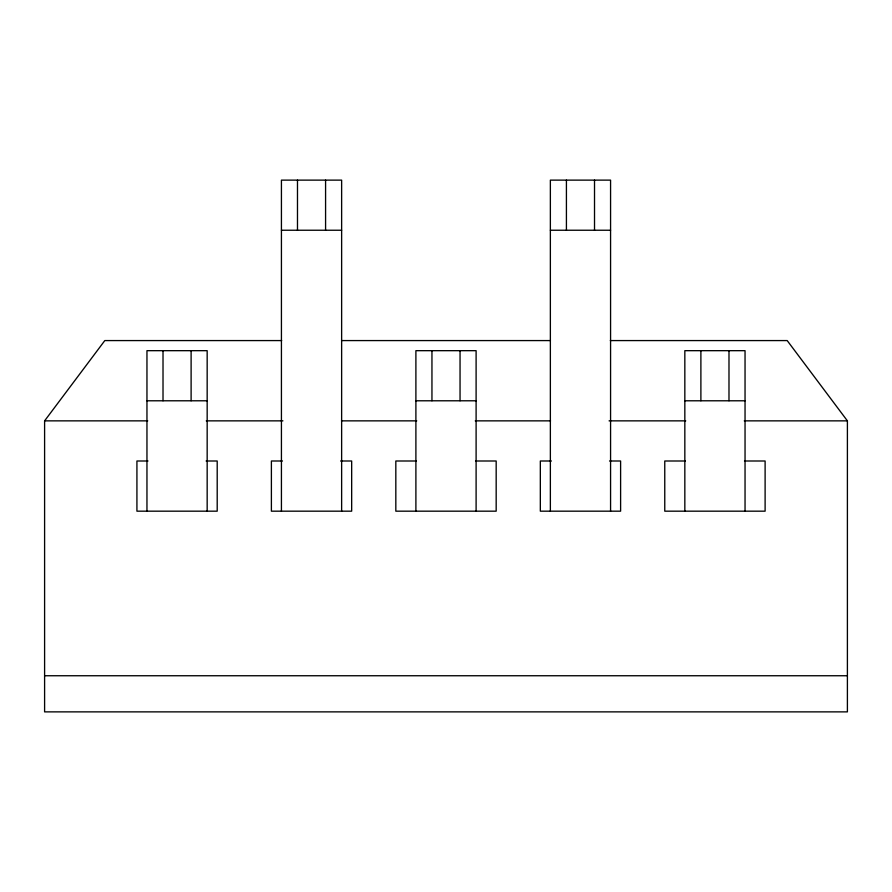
<?xml version="1.0" encoding="UTF-8"?>
<svg xmlns="http://www.w3.org/2000/svg" width="892" height="892" viewBox="0 0 892 892"><rect width="100%" height="100%" fill="white"/><g stroke="black" fill="none" stroke-linecap="round" stroke-linejoin="round"><path stroke-width="1.34" d="M610.329 340.577L787.19 340.577L847.4 420.857L847.4 711.872L44.6 711.872L44.6 420.857L104.81 340.577L281.671 340.577M281.426 230.236L341.636 230.236M550.364 230.236L610.574 230.236M341.558 340.577L550.442 340.577M146.957 400.787L207.167 400.787M415.895 400.787L476.105 400.787M684.833 400.787L745.043 400.787M44.6 420.857L147.738 420.857M206.275 420.857L282.931 420.857M341.469 420.857L416.731 420.857M475.269 420.857L550.531 420.857M609.069 420.857L685.725 420.857M744.263 420.857L847.4 420.857M147.994 460.997L136.922 460.997L136.922 511.172L217.202 511.172L217.202 460.997L206.13 460.997M282.463 460.997L271.391 460.997L271.391 511.172L351.671 511.172L351.671 460.997L340.599 460.997M416.441 460.997L395.825 460.997L395.825 511.172L496.175 511.172L496.175 460.997L475.559 460.997M551.401 460.997L540.329 460.997L540.329 511.172L620.609 511.172L620.609 460.997L609.537 460.997M685.379 460.997L664.763 460.997L664.763 511.172L765.113 511.172L765.113 460.997L744.497 460.997M44.6 675.746L847.4 675.746M745.043 511.172L745.043 350.679L684.833 350.679L684.833 511.172M728.987 350.679L728.987 400.787M700.889 350.679L700.889 400.787M610.574 511.172L610.574 180.128L550.364 180.128L550.364 511.172M594.518 180.128L594.518 230.236M566.42 180.128L566.42 230.236M476.105 511.172L476.105 350.679L415.895 350.679L415.895 511.172M460.049 350.679L460.049 400.787M431.951 350.679L431.951 400.787M341.636 511.172L341.636 180.128L281.426 180.128L281.426 511.172M325.58 180.128L325.58 230.236M297.482 180.128L297.482 230.236M207.167 511.172L207.167 350.679L146.957 350.679L146.957 511.172M191.111 350.679L191.111 400.787M163.013 350.679L163.013 400.787"/></g></svg>
